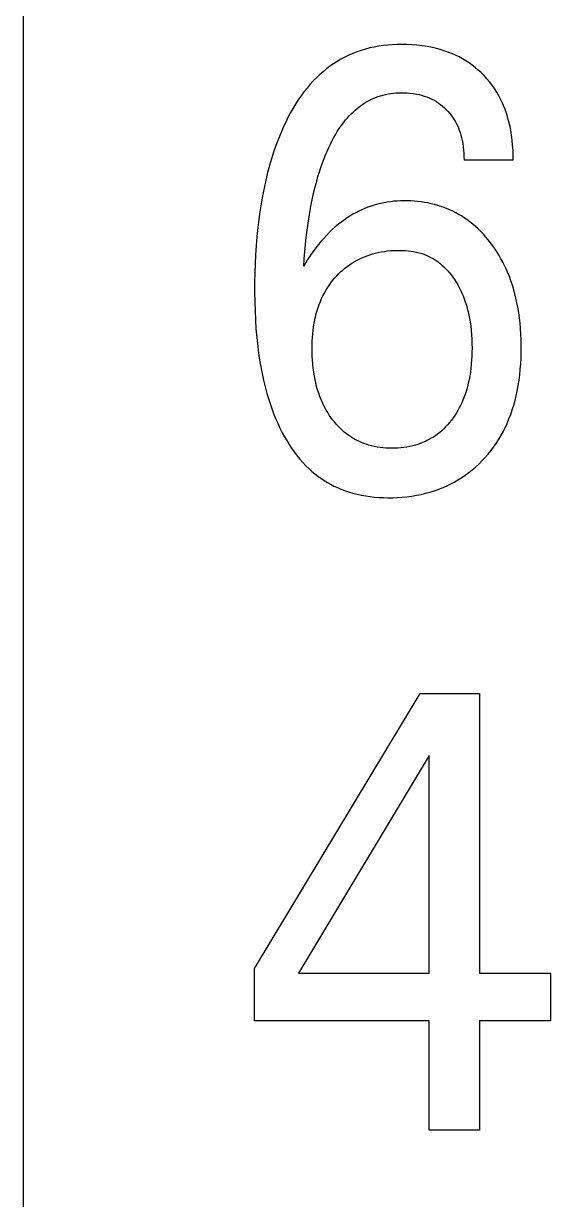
# Model space of a CAD drawing. Extents: x 10 to 622, y -523 to 292.
# Drawn here: x 264.094 to 264.509, y 101.917 to 102.844 of the extents above; entities that cross this region are included whole.
import ezdxf

# ---------------------------------------------------------------- set-up
doc = ezdxf.new("R2010")
doc.units = 0
doc.header["$LTSCALE"] = 5
doc.header["$MEASUREMENT"] = 0
doc.layers.get('0').update_dxf_attribs({"linetype": 'CONTINUOUS'})

msp = doc.modelspace()

# ---------------------------------------------------------------- linework, layer by layer
at = {"color": 7, "linetype": 'Continuous'}
for p, q in [((264.09356, 91.58428), (264.09356, 118.10937)), ((264.09356, 101.48563), (264.09356, 118.10937)), ((264.35314, 102.82), (264.35, 102.81863)), ((264.35645, 102.82129), (264.35314, 102.82)), ((264.35981, 102.82244), (264.35645, 102.82129)), ((264.36321, 102.82345), (264.35981, 102.82244)), ((264.36665, 102.82433), (264.36321, 102.82345)), ((264.37013, 102.82508), (264.36665, 102.82433)), ((264.37364, 102.8257), (264.37013, 102.82508)), ((264.37717, 102.82621), (264.37364, 102.8257)), ((264.38071, 102.8266), (264.37717, 102.82621)), ((264.38427, 102.82689), (264.38071, 102.8266)), ((264.38783, 102.82706), (264.38427, 102.82689)), ((264.39139, 102.82713), (264.38783, 102.82706)), ((264.39554, 102.82709), (264.39139, 102.82713)), ((264.39967, 102.82691), (264.39554, 102.82709)), ((264.40379, 102.82658), (264.39967, 102.82691)), ((264.40788, 102.8261), (264.40379, 102.82658)), ((264.41196, 102.82547), (264.40788, 102.8261)), ((264.41601, 102.82467), (264.41196, 102.82547)), ((264.41911, 102.82394), (264.41601, 102.82467)), ((264.42219, 102.8231), (264.41911, 102.82394)), ((264.42523, 102.82216), (264.42219, 102.8231)), ((264.42824, 102.82111), (264.42523, 102.82216)), ((264.43121, 102.81994), (264.42824, 102.82111)), ((264.43413, 102.81867), (264.43121, 102.81994)), ((264.33805, 102.81189), (264.33523, 102.80992)), ((264.34095, 102.81375), (264.33805, 102.81189)), ((264.3439, 102.8155), (264.34095, 102.81375)), ((264.34692, 102.81712), (264.3439, 102.8155)), ((264.35, 102.81863), (264.34692, 102.81712)), ((264.43699, 102.81727), (264.43413, 102.81867)), ((264.43967, 102.81582), (264.43699, 102.81727)), ((264.44229, 102.81426), (264.43967, 102.81582)), ((264.44484, 102.81259), (264.44229, 102.81426)), ((264.44733, 102.81082), (264.44484, 102.81259)), ((264.44974, 102.80896), (264.44733, 102.81082)), ((264.32472, 102.80105), (264.3223, 102.79862)), ((264.32723, 102.80341), (264.32472, 102.80105)), ((264.32982, 102.80567), (264.32723, 102.80341)), ((264.33249, 102.80785), (264.32982, 102.80567)), ((264.33523, 102.80992), (264.33249, 102.80785)), ((264.45208, 102.80699), (264.44974, 102.80896)), ((264.45433, 102.80493), (264.45208, 102.80699)), ((264.45668, 102.8026), (264.45433, 102.80493)), ((264.45893, 102.80016), (264.45668, 102.8026)), ((264.31713, 102.79279), (264.31471, 102.78975)), ((264.31966, 102.79575), (264.31713, 102.79279)), ((264.3223, 102.79862), (264.31966, 102.79575)), ((264.46107, 102.79762), (264.45893, 102.80016)), ((264.46309, 102.795), (264.46107, 102.79762)), ((264.465, 102.79229), (264.46309, 102.795)), ((264.46678, 102.7895), (264.465, 102.79229)), ((264.31018, 102.78342), (264.30807, 102.78014)), ((264.3124, 102.78662), (264.31018, 102.78342)), ((264.31471, 102.78975), (264.3124, 102.78662)), ((264.36361, 102.78168), (264.36546, 102.78274)), ((264.36546, 102.78274), (264.36736, 102.78371)), ((264.36736, 102.78371), (264.36923, 102.78457)), ((264.36923, 102.78457), (264.37114, 102.78535)), ((264.37114, 102.78535), (264.37308, 102.78605)), ((264.37308, 102.78605), (264.37505, 102.78668)), ((264.37505, 102.78668), (264.37704, 102.78723)), ((264.37704, 102.78723), (264.37905, 102.78771)), ((264.37905, 102.78771), (264.38109, 102.78811)), ((264.38109, 102.78811), (264.38313, 102.78844)), ((264.38313, 102.78844), (264.38519, 102.7887)), ((264.38519, 102.7887), (264.38726, 102.7889)), ((264.38726, 102.7889), (264.38933, 102.78902)), ((264.38933, 102.78902), (264.39139, 102.78908)), ((264.39139, 102.78908), (264.39376, 102.78906)), ((264.39376, 102.78906), (264.39612, 102.78895)), ((264.39612, 102.78895), (264.39846, 102.78875)), ((264.39846, 102.78875), (264.4008, 102.78846)), ((264.4008, 102.78846), (264.40312, 102.78807)), ((264.40312, 102.78807), (264.40543, 102.78759)), ((264.40543, 102.78759), (264.40748, 102.78706)), ((264.40748, 102.78706), (264.40952, 102.78645)), ((264.40952, 102.78645), (264.41153, 102.78576)), ((264.41153, 102.78576), (264.4135, 102.78497)), ((264.4135, 102.78497), (264.41543, 102.78409)), ((264.41543, 102.78409), (264.41732, 102.78311)), ((264.41732, 102.78311), (264.41908, 102.78208)), ((264.46844, 102.78664), (264.46678, 102.7895)), ((264.47005, 102.78352), (264.46844, 102.78664)), ((264.47152, 102.78034), (264.47005, 102.78352)), ((264.30413, 102.77342), (264.30229, 102.76998)), ((264.30606, 102.77681), (264.30413, 102.77342)), ((264.30807, 102.78014), (264.30606, 102.77681)), ((264.35189, 102.77238), (264.35343, 102.77389)), ((264.35343, 102.77389), (264.35501, 102.77534)), ((264.35501, 102.77534), (264.35664, 102.77674)), ((264.35664, 102.77674), (264.35831, 102.77807)), ((264.35831, 102.77807), (264.36003, 102.77935)), ((264.36003, 102.77935), (264.3618, 102.78055)), ((264.3618, 102.78055), (264.36361, 102.78168)), ((264.41908, 102.78208), (264.4208, 102.78095)), ((264.4208, 102.78095), (264.42245, 102.77974)), ((264.42245, 102.77974), (264.42405, 102.77846)), ((264.42405, 102.77846), (264.42559, 102.77709)), ((264.42559, 102.77709), (264.42706, 102.77566)), ((264.42706, 102.77566), (264.42835, 102.77429)), ((264.42835, 102.77429), (264.42957, 102.77287)), ((264.47286, 102.7771), (264.47152, 102.78034)), ((264.47406, 102.7738), (264.47286, 102.7771)), ((264.47513, 102.77044), (264.47406, 102.7738)), ((264.30054, 102.76649), (264.29887, 102.76297)), ((264.30229, 102.76998), (264.30054, 102.76649)), ((264.34411, 102.76312), (264.3458, 102.76539)), ((264.3458, 102.76539), (264.34757, 102.76761)), ((264.34757, 102.76761), (264.34896, 102.76924)), ((264.34896, 102.76924), (264.3504, 102.77083)), ((264.3504, 102.77083), (264.35189, 102.77238)), ((264.42957, 102.77287), (264.43074, 102.77139)), ((264.43074, 102.77139), (264.43184, 102.76987)), ((264.43184, 102.76987), (264.43288, 102.76831)), ((264.43288, 102.76831), (264.43385, 102.7667)), ((264.43385, 102.7667), (264.43475, 102.76506)), ((264.43475, 102.76506), (264.43564, 102.76326)), ((264.47607, 102.76705), (264.47513, 102.77044)), ((264.4769, 102.76362), (264.47607, 102.76705)), ((264.29661, 102.75788), (264.29451, 102.75273)), ((264.29887, 102.76297), (264.29661, 102.75788)), ((264.3381, 102.75354), (264.3395, 102.756)), ((264.3395, 102.756), (264.34096, 102.75842)), ((264.34096, 102.75842), (264.3425, 102.76079)), ((264.3425, 102.76079), (264.34411, 102.76312)), ((264.43564, 102.76326), (264.43644, 102.76142)), ((264.43644, 102.76142), (264.43717, 102.75955)), ((264.43717, 102.75955), (264.43782, 102.75765)), ((264.43782, 102.75765), (264.43841, 102.75572)), ((264.43841, 102.75572), (264.43892, 102.75377)), ((264.4777, 102.75969), (264.4769, 102.76362)), ((264.47835, 102.75573), (264.4777, 102.75969)), ((264.47887, 102.75176), (264.47835, 102.75573)), ((264.29255, 102.74752), (264.29073, 102.74227)), ((264.29451, 102.75273), (264.29255, 102.74752)), ((264.33313, 102.74338), (264.33429, 102.74596)), ((264.33429, 102.74596), (264.3355, 102.74851)), ((264.3355, 102.74851), (264.33677, 102.75104)), ((264.33677, 102.75104), (264.3381, 102.75354)), ((264.43892, 102.75377), (264.43937, 102.75181)), ((264.43937, 102.75181), (264.43986, 102.74917)), ((264.43986, 102.74917), (264.44026, 102.74651)), ((264.44026, 102.74651), (264.44055, 102.74385)), ((264.47926, 102.74778), (264.47887, 102.75176)), ((264.47953, 102.7438), (264.47926, 102.74778)), ((264.28904, 102.73697), (264.28749, 102.73164)), ((264.29073, 102.74227), (264.28904, 102.73697)), ((264.32929, 102.73375), (264.33061, 102.73728)), ((264.33061, 102.73728), (264.33202, 102.74077)), ((264.33202, 102.74077), (264.33313, 102.74338)), ((264.44055, 102.74385), (264.44075, 102.74119)), ((264.44075, 102.74119), (264.44087, 102.73853)), ((264.44087, 102.73853), (264.44091, 102.73589)), ((264.47968, 102.73984), (264.47953, 102.7438)), ((264.47972, 102.73589), (264.47968, 102.73984)), ((264.28749, 102.73164), (264.28605, 102.72627)), ((264.32686, 102.72663), (264.32804, 102.7302)), ((264.32804, 102.7302), (264.32929, 102.73375)), ((264.47972, 102.73589), (264.44091, 102.73589)), ((264.28456, 102.72015), (264.28321, 102.71399)), ((264.28605, 102.72627), (264.28456, 102.72015)), ((264.32374, 102.71578), (264.32472, 102.71941)), ((264.32472, 102.71941), (264.32576, 102.72303)), ((264.32576, 102.72303), (264.32686, 102.72663)), ((264.28321, 102.71399), (264.282, 102.7078)), ((264.32144, 102.70605), (264.32254, 102.71093)), ((264.32254, 102.71093), (264.32374, 102.71578)), ((264.28091, 102.70159), (264.27995, 102.69536)), ((264.282, 102.7078), (264.28091, 102.70159)), ((264.31952, 102.69623), (264.32043, 102.70115)), ((264.32043, 102.70115), (264.32144, 102.70605)), ((264.36759, 102.69982), (264.36511, 102.69894)), ((264.3701, 102.7006), (264.36759, 102.69982)), ((264.37263, 102.7013), (264.3701, 102.7006)), ((264.37519, 102.70191), (264.37263, 102.7013)), ((264.37777, 102.70244), (264.37519, 102.70191)), ((264.38036, 102.70288), (264.37777, 102.70244)), ((264.38297, 102.70325), (264.38036, 102.70288)), ((264.38559, 102.70353), (264.38297, 102.70325)), ((264.38822, 102.70374), (264.38559, 102.70353)), ((264.39085, 102.70388), (264.38822, 102.70374)), ((264.39349, 102.70394), (264.39085, 102.70388)), ((264.39621, 102.70393), (264.39349, 102.70394)), ((264.39893, 102.70384), (264.39621, 102.70393)), ((264.40164, 102.70367), (264.39893, 102.70384)), ((264.40435, 102.70343), (264.40164, 102.70367)), ((264.40705, 102.70311), (264.40435, 102.70343)), ((264.40973, 102.7027), (264.40705, 102.70311)), ((264.4124, 102.70222), (264.40973, 102.7027)), ((264.41505, 102.70165), (264.4124, 102.70222)), ((264.41769, 102.70099), (264.41505, 102.70165)), ((264.4203, 102.70025), (264.41769, 102.70099)), ((264.42272, 102.69948), (264.4203, 102.70025)), ((264.42512, 102.69863), (264.42272, 102.69948)), ((264.27995, 102.69536), (264.2791, 102.68911)), ((264.31794, 102.68634), (264.31869, 102.6913)), ((264.31869, 102.6913), (264.31952, 102.69623)), ((264.34874, 102.69051), (264.34657, 102.68902)), ((264.35096, 102.69194), (264.34874, 102.69051)), ((264.35323, 102.6933), (264.35096, 102.69194)), ((264.35553, 102.69458), (264.35323, 102.6933)), ((264.35787, 102.69579), (264.35553, 102.69458)), ((264.36025, 102.69692), (264.35787, 102.69579)), ((264.36267, 102.69797), (264.36025, 102.69692)), ((264.36511, 102.69894), (264.36267, 102.69797)), ((264.4275, 102.69771), (264.42512, 102.69863)), ((264.42984, 102.69671), (264.4275, 102.69771)), ((264.43215, 102.69564), (264.42984, 102.69671)), ((264.43442, 102.69449), (264.43215, 102.69564)), ((264.43666, 102.69327), (264.43442, 102.69449)), ((264.43885, 102.69198), (264.43666, 102.69327)), ((264.441, 102.69062), (264.43885, 102.69198)), ((264.4431, 102.68919), (264.441, 102.69062)), ((264.27836, 102.68285), (264.27763, 102.67571)), ((264.2791, 102.68911), (264.27836, 102.68285)), ((264.31652, 102.67507), (264.31718, 102.68071)), ((264.31718, 102.68071), (264.31794, 102.68634)), ((264.33703, 102.68121), (264.3347, 102.67898)), ((264.33943, 102.68338), (264.33703, 102.68121)), ((264.3419, 102.68546), (264.33943, 102.68338)), ((264.34444, 102.68746), (264.3419, 102.68546)), ((264.34657, 102.68902), (264.34444, 102.68746)), ((264.44546, 102.68745), (264.4431, 102.68919)), ((264.44775, 102.68562), (264.44546, 102.68745)), ((264.44997, 102.68371), (264.44775, 102.68562)), ((264.45213, 102.68172), (264.44997, 102.68371)), ((264.45422, 102.67966), (264.45213, 102.68172)), ((264.27763, 102.67571), (264.27704, 102.66855)), ((264.31593, 102.66942), (264.31652, 102.67507)), ((264.32811, 102.67187), (264.32605, 102.66939)), ((264.33024, 102.6743), (264.32811, 102.67187)), ((264.33244, 102.67667), (264.33024, 102.6743)), ((264.3347, 102.67898), (264.33244, 102.67667)), ((264.45624, 102.67752), (264.45422, 102.67966)), ((264.45819, 102.67533), (264.45624, 102.67752)), ((264.46007, 102.67307), (264.45819, 102.67533)), ((264.46189, 102.67076), (264.46007, 102.67307)), ((264.27704, 102.66855), (264.27656, 102.66139)), ((264.31499, 102.65811), (264.31542, 102.66377)), ((264.31542, 102.66377), (264.31593, 102.66942)), ((264.32048, 102.662), (264.31733, 102.65721)), ((264.32405, 102.66686), (264.32048, 102.662)), ((264.32605, 102.66939), (264.32405, 102.66686)), ((264.36657, 102.66141), (264.36873, 102.66207)), ((264.36873, 102.66207), (264.3709, 102.66265)), ((264.3709, 102.66265), (264.37329, 102.66322)), ((264.37329, 102.66322), (264.37569, 102.6637)), ((264.37569, 102.6637), (264.37811, 102.66409)), ((264.37811, 102.66409), (264.38054, 102.66441)), ((264.38054, 102.66441), (264.38298, 102.66465)), ((264.38298, 102.66465), (264.38543, 102.66481)), ((264.38543, 102.66481), (264.38789, 102.6649)), ((264.38789, 102.6649), (264.39034, 102.6649)), ((264.39034, 102.6649), (264.39253, 102.66485)), ((264.39253, 102.66485), (264.39471, 102.66473)), ((264.39471, 102.66473), (264.39688, 102.66454)), ((264.39688, 102.66454), (264.39904, 102.66427)), ((264.39904, 102.66427), (264.40119, 102.66393)), ((264.40119, 102.66393), (264.40333, 102.6635)), ((264.40333, 102.6635), (264.40544, 102.66297)), ((264.40544, 102.66297), (264.40752, 102.66236)), ((264.40752, 102.66236), (264.40924, 102.66177)), ((264.46366, 102.66836), (264.46189, 102.67076)), ((264.46537, 102.66591), (264.46366, 102.66836)), ((264.467, 102.66342), (264.46537, 102.66591)), ((264.46856, 102.66088), (264.467, 102.66342)), ((264.2762, 102.65423), (264.27596, 102.64706)), ((264.27656, 102.66139), (264.2762, 102.65423)), ((264.31461, 102.65246), (264.31499, 102.65811)), ((264.31593, 102.65485), (264.31461, 102.65246)), ((264.31733, 102.65721), (264.31593, 102.65485)), ((264.34869, 102.65217), (264.3505, 102.65349)), ((264.3505, 102.65349), (264.35236, 102.65473)), ((264.35236, 102.65473), (264.35426, 102.6559)), ((264.35426, 102.6559), (264.35622, 102.65701)), ((264.35622, 102.65701), (264.35822, 102.65804)), ((264.35822, 102.65804), (264.36026, 102.65899)), ((264.36026, 102.65899), (264.36234, 102.65987)), ((264.36234, 102.65987), (264.36444, 102.66067)), ((264.36444, 102.66067), (264.36657, 102.66141)), ((264.40924, 102.66177), (264.41093, 102.66111)), ((264.41093, 102.66111), (264.41259, 102.66038)), ((264.41259, 102.66038), (264.41422, 102.65959)), ((264.41422, 102.65959), (264.41583, 102.65874)), ((264.41583, 102.65874), (264.4174, 102.65782)), ((264.4174, 102.65782), (264.41893, 102.65684)), ((264.41893, 102.65684), (264.42042, 102.65581)), ((264.42042, 102.65581), (264.42186, 102.65471)), ((264.42186, 102.65471), (264.42352, 102.65334)), ((264.42352, 102.65334), (264.42511, 102.65189)), ((264.47005, 102.6583), (264.46856, 102.66088)), ((264.47147, 102.65568), (264.47005, 102.6583)), ((264.47282, 102.65303), (264.47147, 102.65568)), ((264.47409, 102.65033), (264.47282, 102.65303)), ((264.27596, 102.64706), (264.27582, 102.63988)), ((264.33883, 102.64289), (264.34041, 102.64466)), ((264.34041, 102.64466), (264.34196, 102.64627)), ((264.34196, 102.64627), (264.34356, 102.64784)), ((264.34356, 102.64784), (264.34522, 102.64934)), ((264.34522, 102.64934), (264.34693, 102.65079)), ((264.34693, 102.65079), (264.34869, 102.65217)), ((264.42511, 102.65189), (264.42664, 102.65038)), ((264.42664, 102.65038), (264.4281, 102.6488)), ((264.4281, 102.6488), (264.42951, 102.64717)), ((264.42951, 102.64717), (264.43085, 102.64548)), ((264.43085, 102.64548), (264.43213, 102.64375)), ((264.43213, 102.64375), (264.43335, 102.64197)), ((264.47529, 102.64761), (264.47409, 102.65033)), ((264.47664, 102.64429), (264.47529, 102.64761)), ((264.47788, 102.64093), (264.47664, 102.64429)), ((264.27582, 102.63988), (264.27579, 102.6327)), ((264.33195, 102.63328), (264.33319, 102.63529)), ((264.33319, 102.63529), (264.3345, 102.63727)), ((264.3345, 102.63727), (264.33588, 102.63919)), ((264.33588, 102.63919), (264.33732, 102.64107)), ((264.33732, 102.64107), (264.33883, 102.64289)), ((264.43335, 102.64197), (264.43467, 102.63991)), ((264.43467, 102.63991), (264.43592, 102.63781)), ((264.43592, 102.63781), (264.43709, 102.63566)), ((264.43709, 102.63566), (264.43818, 102.63348)), ((264.47903, 102.63753), (264.47788, 102.64093)), ((264.48007, 102.6341), (264.47903, 102.63753)), ((264.27579, 102.6327), (264.2759, 102.62398)), ((264.32761, 102.62456), (264.32861, 102.62686)), ((264.32861, 102.62686), (264.32969, 102.62912)), ((264.32969, 102.62912), (264.33078, 102.63122)), ((264.33078, 102.63122), (264.33195, 102.63328)), ((264.43818, 102.63348), (264.43921, 102.63126)), ((264.43921, 102.63126), (264.44016, 102.62901)), ((264.44016, 102.62901), (264.44105, 102.62674)), ((264.44105, 102.62674), (264.44193, 102.62423)), ((264.48102, 102.63064), (264.48007, 102.6341)), ((264.48188, 102.62715), (264.48102, 102.63064)), ((264.48265, 102.62365), (264.48188, 102.62715)), ((264.2759, 102.62398), (264.2761, 102.61701)), ((264.2761, 102.61701), (264.27642, 102.61004)), ((264.32441, 102.61506), (264.3251, 102.61747)), ((264.3251, 102.61747), (264.32586, 102.61986)), ((264.32586, 102.61986), (264.3267, 102.62223)), ((264.3267, 102.62223), (264.32761, 102.62456)), ((264.44193, 102.62423), (264.44274, 102.62168)), ((264.44274, 102.62168), (264.44346, 102.61912)), ((264.44346, 102.61912), (264.44412, 102.61653)), ((264.44412, 102.61653), (264.4447, 102.61393)), ((264.48333, 102.62013), (264.48265, 102.62365)), ((264.48403, 102.61592), (264.48333, 102.62013)), ((264.48462, 102.6117), (264.48403, 102.61592)), ((264.27642, 102.61004), (264.27687, 102.60308)), ((264.32228, 102.60464), (264.32273, 102.60741)), ((264.32273, 102.60741), (264.32325, 102.61018)), ((264.32325, 102.61018), (264.3238, 102.61263)), ((264.3238, 102.61263), (264.32441, 102.61506)), ((264.4447, 102.61393), (264.44521, 102.61131)), ((264.44521, 102.61131), (264.44566, 102.60869)), ((264.44566, 102.60869), (264.44615, 102.60523)), ((264.4851, 102.60746), (264.48462, 102.6117)), ((264.48547, 102.60322), (264.4851, 102.60746)), ((264.27687, 102.60308), (264.27747, 102.59613)), ((264.3214, 102.59625), (264.32162, 102.59905)), ((264.32162, 102.59905), (264.32191, 102.60185)), ((264.32191, 102.60185), (264.32228, 102.60464)), ((264.44615, 102.60523), (264.44655, 102.60176)), ((264.44655, 102.60176), (264.44684, 102.59828)), ((264.44684, 102.59828), (264.44705, 102.5948)), ((264.48574, 102.59896), (264.48547, 102.60322)), ((264.48592, 102.5947), (264.48574, 102.59896)), ((264.27747, 102.59613), (264.27822, 102.5892)), ((264.27822, 102.5892), (264.27891, 102.58383)), ((264.32111, 102.58781), (264.32115, 102.59063)), ((264.32115, 102.59063), (264.32124, 102.59344)), ((264.32124, 102.59344), (264.3214, 102.59625)), ((264.44705, 102.5948), (264.44716, 102.59131)), ((264.44716, 102.59131), (264.4472, 102.58781)), ((264.48601, 102.5883), (264.48592, 102.5947)), ((264.48597, 102.58399), (264.48601, 102.5883)), ((264.27891, 102.58383), (264.27971, 102.57847)), ((264.32114, 102.58467), (264.32111, 102.58781)), ((264.32123, 102.58153), (264.32114, 102.58467)), ((264.3214, 102.5784), (264.32123, 102.58153)), ((264.44707, 102.58147), (264.44689, 102.5783)), ((264.44717, 102.58464), (264.44707, 102.58147)), ((264.4472, 102.58781), (264.44717, 102.58464)), ((264.48561, 102.57538), (264.48584, 102.57969)), ((264.48584, 102.57969), (264.48597, 102.58399)), ((264.27971, 102.57847), (264.28062, 102.57313)), ((264.28062, 102.57313), (264.28164, 102.56781)), ((264.32165, 102.57527), (264.3214, 102.5784)), ((264.32199, 102.57215), (264.32165, 102.57527)), ((264.3224, 102.56904), (264.32199, 102.57215)), ((264.44632, 102.57198), (264.44591, 102.56883)), ((264.44665, 102.57513), (264.44632, 102.57198)), ((264.44689, 102.5783), (264.44665, 102.57513)), ((264.48484, 102.5668), (264.48527, 102.57109)), ((264.48527, 102.57109), (264.48561, 102.57538)), ((264.28164, 102.56781), (264.28279, 102.56252)), ((264.28279, 102.56252), (264.28407, 102.55726)), ((264.3229, 102.56594), (264.3224, 102.56904)), ((264.32343, 102.56319), (264.3229, 102.56594)), ((264.32403, 102.56046), (264.32343, 102.56319)), ((264.32471, 102.55775), (264.32403, 102.56046)), ((264.44429, 102.56019), (264.44361, 102.55746)), ((264.44488, 102.56294), (264.44429, 102.56019)), ((264.44541, 102.5657), (264.44488, 102.56294)), ((264.44591, 102.56883), (264.44541, 102.5657)), ((264.48362, 102.55828), (264.48429, 102.56253)), ((264.48429, 102.56253), (264.48484, 102.5668)), ((264.28407, 102.55726), (264.28549, 102.55203)), ((264.28549, 102.55203), (264.28667, 102.54806)), ((264.32548, 102.55505), (264.32471, 102.55775)), ((264.32632, 102.55239), (264.32548, 102.55505)), ((264.32726, 102.54976), (264.32632, 102.55239)), ((264.442, 102.55208), (264.44106, 102.54944)), ((264.44285, 102.55476), (264.442, 102.55208)), ((264.44361, 102.55746), (264.44285, 102.55476)), ((264.48203, 102.55031), (264.48283, 102.55404)), ((264.48283, 102.55404), (264.48362, 102.55828)), ((264.28667, 102.54806), (264.28794, 102.54412)), ((264.28794, 102.54412), (264.2893, 102.5402)), ((264.32829, 102.54716), (264.32726, 102.54976)), ((264.32919, 102.54508), (264.32829, 102.54716)), ((264.33016, 102.54303), (264.32919, 102.54508)), ((264.33119, 102.54101), (264.33016, 102.54303)), ((264.43815, 102.54272), (264.43713, 102.54072)), ((264.43912, 102.54476), (264.43815, 102.54272)), ((264.44002, 102.54683), (264.43912, 102.54476)), ((264.44106, 102.54944), (264.44002, 102.54683)), ((264.47897, 102.53926), (264.4801, 102.54291)), ((264.4801, 102.54291), (264.48112, 102.54659)), ((264.48112, 102.54659), (264.48203, 102.55031)), ((264.2893, 102.5402), (264.29076, 102.53632)), ((264.29076, 102.53632), (264.29231, 102.53248)), ((264.29231, 102.53248), (264.29397, 102.52868)), ((264.33228, 102.53903), (264.33119, 102.54101)), ((264.33343, 102.53708), (264.33228, 102.53903)), ((264.33465, 102.53516), (264.33343, 102.53708)), ((264.33592, 102.53329), (264.33465, 102.53516)), ((264.33726, 102.53146), (264.33592, 102.53329)), ((264.43239, 102.53304), (264.43105, 102.53122)), ((264.43366, 102.5349), (264.43239, 102.53304)), ((264.43488, 102.5368), (264.43366, 102.5349)), ((264.43603, 102.53874), (264.43488, 102.5368)), ((264.43713, 102.54072), (264.43603, 102.53874)), ((264.47637, 102.53208), (264.47773, 102.53565)), ((264.47773, 102.53565), (264.47897, 102.53926)), ((264.29397, 102.52868), (264.29574, 102.52492)), ((264.29574, 102.52492), (264.29761, 102.52122)), ((264.33865, 102.5297), (264.33726, 102.53146)), ((264.34009, 102.52799), (264.33865, 102.5297)), ((264.3416, 102.52633), (264.34009, 102.52799)), ((264.34316, 102.52473), (264.3416, 102.52633)), ((264.34479, 102.52319), (264.34316, 102.52473)), ((264.34647, 102.52172), (264.34479, 102.52319)), ((264.42488, 102.52426), (264.42333, 102.52282)), ((264.42637, 102.52576), (264.42488, 102.52426)), ((264.42781, 102.52731), (264.42637, 102.52576)), ((264.4292, 102.52891), (264.42781, 102.52731)), ((264.43105, 102.53122), (264.4292, 102.52891)), ((264.47167, 102.52191), (264.47329, 102.52509)), ((264.47329, 102.52509), (264.47489, 102.52856)), ((264.47489, 102.52856), (264.47637, 102.53208)), ((264.29761, 102.52122), (264.29931, 102.51808)), ((264.29931, 102.51808), (264.3011, 102.51499)), ((264.3011, 102.51499), (264.30298, 102.51195)), ((264.34821, 102.52032), (264.34647, 102.52172)), ((264.35002, 102.51899), (264.34821, 102.52032)), ((264.35161, 102.51791), (264.35002, 102.51899)), ((264.35325, 102.5169), (264.35161, 102.51791)), ((264.35493, 102.51594), (264.35325, 102.5169)), ((264.35664, 102.51504), (264.35493, 102.51594)), ((264.35838, 102.51421), (264.35664, 102.51504)), ((264.36015, 102.51344), (264.35838, 102.51421)), ((264.40996, 102.51414), (264.40818, 102.51338)), ((264.41171, 102.51497), (264.40996, 102.51414)), ((264.41343, 102.51585), (264.41171, 102.51497)), ((264.41511, 102.5168), (264.41343, 102.51585)), ((264.41676, 102.51781), (264.41511, 102.5168)), ((264.41836, 102.51888), (264.41676, 102.51781)), ((264.42007, 102.52013), (264.41836, 102.51888)), ((264.42173, 102.52144), (264.42007, 102.52013)), ((264.42333, 102.52282), (264.42173, 102.52144)), ((264.46617, 102.51271), (264.46811, 102.51571)), ((264.46811, 102.51571), (264.46994, 102.51878)), ((264.46994, 102.51878), (264.47167, 102.52191)), ((264.30298, 102.51195), (264.30495, 102.50898)), ((264.30495, 102.50898), (264.30701, 102.50607)), ((264.30701, 102.50607), (264.30917, 102.50323)), ((264.36195, 102.51273), (264.36015, 102.51344)), ((264.36377, 102.51209), (264.36195, 102.51273)), ((264.36561, 102.51151), (264.36377, 102.51209)), ((264.36786, 102.5109), (264.36561, 102.51151)), ((264.37013, 102.51038), (264.36786, 102.5109)), ((264.37242, 102.50995), (264.37013, 102.51038)), ((264.37473, 102.50961), (264.37242, 102.50995)), ((264.37705, 102.50935), (264.37473, 102.50961)), ((264.37938, 102.50916), (264.37705, 102.50935)), ((264.38171, 102.50906), (264.37938, 102.50916)), ((264.38405, 102.50902), (264.38171, 102.50906)), ((264.38641, 102.50905), (264.38405, 102.50902)), ((264.38877, 102.50915), (264.38641, 102.50905)), ((264.39113, 102.50933), (264.38877, 102.50915)), ((264.39347, 102.50959), (264.39113, 102.50933)), ((264.3958, 102.50993), (264.39347, 102.50959)), ((264.39812, 102.51036), (264.3958, 102.50993)), ((264.40042, 102.51088), (264.39812, 102.51036)), ((264.4027, 102.51148), (264.40042, 102.51088)), ((264.40455, 102.51205), (264.4027, 102.51148)), ((264.40637, 102.51269), (264.40455, 102.51205)), ((264.40818, 102.51338), (264.40637, 102.51269)), ((264.45973, 102.50415), (264.46198, 102.50693)), ((264.46198, 102.50693), (264.46413, 102.50978)), ((264.46413, 102.50978), (264.46617, 102.51271)), ((264.30917, 102.50323), (264.31142, 102.50047)), ((264.31142, 102.50047), (264.31378, 102.4978)), ((264.31378, 102.4978), (264.31624, 102.49523)), ((264.31624, 102.49523), (264.3188, 102.49275)), ((264.45003, 102.49417), (264.45256, 102.49651)), ((264.45256, 102.49651), (264.45501, 102.49894)), ((264.45501, 102.49894), (264.45738, 102.50146)), ((264.45738, 102.50146), (264.45973, 102.50415)), ((264.3188, 102.49275), (264.32102, 102.49077)), ((264.32102, 102.49077), (264.32332, 102.48886)), ((264.32332, 102.48886), (264.32568, 102.48704)), ((264.32568, 102.48704), (264.3281, 102.4853)), ((264.43908, 102.4858), (264.44193, 102.48773)), ((264.44193, 102.48773), (264.44471, 102.48978)), ((264.44471, 102.48978), (264.44741, 102.49192)), ((264.44741, 102.49192), (264.45003, 102.49417)), ((264.3281, 102.4853), (264.33059, 102.48364)), ((264.33059, 102.48364), (264.33313, 102.48208)), ((264.33313, 102.48208), (264.33573, 102.4806)), ((264.33573, 102.4806), (264.33837, 102.47922)), ((264.33837, 102.47922), (264.34106, 102.47794)), ((264.34106, 102.47794), (264.34379, 102.47676)), ((264.34379, 102.47676), (264.34657, 102.47568)), ((264.42056, 102.47656), (264.42378, 102.47781)), ((264.42378, 102.47781), (264.42696, 102.47918)), ((264.42696, 102.47918), (264.43008, 102.48066)), ((264.43008, 102.48066), (264.43315, 102.48226)), ((264.43315, 102.48226), (264.43615, 102.48397)), ((264.43615, 102.48397), (264.43908, 102.4858)), ((264.34657, 102.47568), (264.34987, 102.47454)), ((264.34987, 102.47454), (264.35321, 102.47355)), ((264.35321, 102.47355), (264.35659, 102.47269)), ((264.35659, 102.47269), (264.36001, 102.47196)), ((264.36001, 102.47196), (264.36345, 102.47135)), ((264.36345, 102.47135), (264.36692, 102.47086)), ((264.36692, 102.47086), (264.3704, 102.47048)), ((264.3704, 102.47048), (264.3739, 102.47022)), ((264.3739, 102.47022), (264.3774, 102.47005)), ((264.3774, 102.47005), (264.3809, 102.46999)), ((264.3809, 102.46999), (264.38467, 102.47002)), ((264.38467, 102.47002), (264.38843, 102.47016)), ((264.38843, 102.47016), (264.39218, 102.47041)), ((264.39218, 102.47041), (264.39591, 102.47078)), ((264.39591, 102.47078), (264.39963, 102.47127)), ((264.39963, 102.47127), (264.40333, 102.47188)), ((264.40333, 102.47188), (264.40701, 102.47262)), ((264.40701, 102.47262), (264.41066, 102.47348)), ((264.41066, 102.47348), (264.41399, 102.47439)), ((264.41399, 102.47439), (264.41729, 102.47542)), ((264.41729, 102.47542), (264.42056, 102.47656)), ((264.27579, 102.09918), (264.40629, 102.31581)), ((264.40629, 102.31581), (264.45307, 102.31581)), ((264.45307, 102.31581), (264.45307, 102.09527)), ((264.41342, 102.26677), (264.31041, 102.09527)), ((264.41342, 102.09527), (264.41342, 102.26677)), ((264.27579, 102.0577), (264.27579, 102.09918)), ((264.31041, 102.09527), (264.41342, 102.09527)), ((264.45307, 102.09527), (264.50909, 102.09527)), ((264.50909, 102.09527), (264.50909, 102.0577)), ((264.41342, 102.0577), (264.27579, 102.0577)), ((264.41342, 101.97159), (264.41342, 102.0577)), ((264.45307, 102.0577), (264.45307, 101.97159)), ((264.50909, 102.0577), (264.45307, 102.0577)), ((264.45307, 101.97159), (264.41342, 101.97159))]:
    msp.add_line(p, q, dxfattribs=at)

doc.saveas('drawing.dxf')
